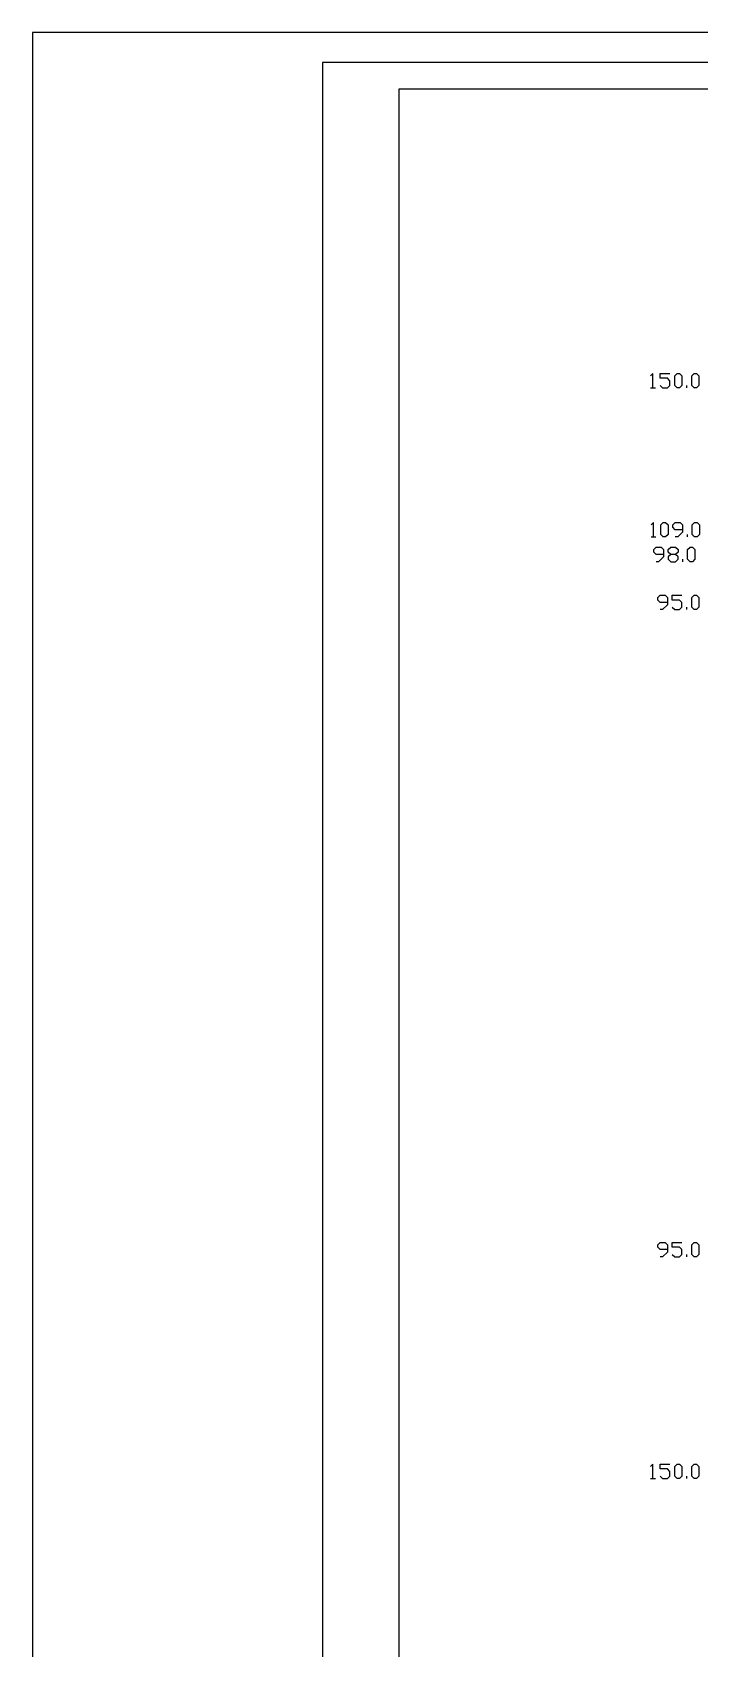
# Model space of a CAD drawing. Header units: inches. Extents: x 0 to 325, y 148 to 354.
# Drawn here: x 0.1 to 45, y 245.2 to 353.8 of the extents above; entities that cross this region are included whole.
import ezdxf

# ---------------------------------------------------------------- set-up
doc = ezdxf.new("R2010")
doc.units = ezdxf.units.IN
doc.header["$MEASUREMENT"] = 0

# ---------------------------------------------------------------- blocks, each defined once
blk = doc.blocks.new('AHH1270-500010_3')
at = {"transparency": 33554687}
for points in [[(0.12, 147.95), (324.53, 147.95), (324.53, 353.81), (0.12, 353.81), (0.12, 147.95)], [(19.61, 149.97), (304.51, 149.97), (304.51, 351.79), (19.61, 351.79), (19.61, 149.97)], [(24.78, 151.73), (24.78, 350.02)], [(24.78, 350.02), (302.74, 350.02), (302.74, 151.73)]]:
    blk.add_lwpolyline(points, dxfattribs=at)
at = {"color": 1, "transparency": 33554687}
for points in [[(41.83, 329.92), (41.83, 330.9), (41.67, 330.74)], [(42.32, 330.09), (42.48, 329.92), (42.81, 329.92), (42.97, 330.09), (42.97, 330.41), (42.81, 330.58), (42.32, 330.58), (42.32, 330.9), (42.97, 330.9)], [(43.46, 329.92), (43.29, 330.09), (43.29, 330.74), (43.46, 330.9), (43.62, 330.9), (43.78, 330.74), (43.78, 330.09), (43.62, 329.92), (43.46, 329.92)], [(44.6, 329.92), (44.44, 330.09), (44.44, 330.74), (44.6, 330.9), (44.76, 330.9), (44.92, 330.74), (44.92, 330.09), (44.76, 329.92), (44.6, 329.92)], [(41.67, 329.92), (41.99, 329.92)], [(44.11, 329.92), (44.11, 330.09)], [(41.86, 319.91), (41.86, 320.88), (41.7, 320.72)], [(42.51, 319.91), (42.35, 320.07), (42.35, 320.72), (42.51, 320.88), (42.67, 320.88), (42.84, 320.72), (42.84, 320.07), (42.67, 319.91), (42.51, 319.91)], [(43.82, 320.4), (43.33, 320.4), (43.16, 320.56), (43.16, 320.72), (43.33, 320.88), (43.65, 320.88), (43.82, 320.72), (43.82, 320.24), (43.49, 319.91), (43.33, 319.91)], [(44.63, 319.91), (44.46, 320.07), (44.46, 320.72), (44.63, 320.88), (44.79, 320.88), (44.96, 320.72), (44.96, 320.07), (44.79, 319.91), (44.63, 319.91)], [(41.7, 319.91), (42.02, 319.91)], [(44.14, 319.91), (44.14, 320.07)], [(42.54, 318.73), (42.05, 318.73), (41.89, 318.9), (41.89, 319.06), (42.05, 319.23), (42.37, 319.23), (42.54, 319.06), (42.54, 318.57), (42.21, 318.25), (42.05, 318.25)], [(43.02, 318.25), (43.35, 318.25), (43.52, 318.41), (43.52, 318.57), (43.35, 318.73), (43.02, 318.73), (42.86, 318.9), (42.86, 319.06), (43.02, 319.23), (43.35, 319.23), (43.52, 319.06), (43.52, 318.9), (43.35, 318.73)], [(43.02, 318.73), (42.86, 318.57), (42.86, 318.41), (43.02, 318.25)], [(43.84, 318.25), (43.84, 318.41)], [(44.33, 318.25), (44.16, 318.41), (44.16, 319.06), (44.33, 319.23), (44.49, 319.23), (44.65, 319.06), (44.65, 318.41), (44.49, 318.25), (44.33, 318.25)], [(42.81, 315.51), (42.32, 315.51), (42.15, 315.67), (42.15, 315.84), (42.32, 316), (42.64, 316), (42.81, 315.84), (42.81, 315.35), (42.48, 315.03), (42.32, 315.03)], [(43.13, 315.19), (43.29, 315.03), (43.62, 315.03), (43.78, 315.19), (43.78, 315.51), (43.62, 315.67), (43.13, 315.67), (43.13, 316), (43.78, 316)], [(44.6, 315.03), (44.44, 315.19), (44.44, 315.84), (44.6, 316), (44.76, 316), (44.92, 315.84), (44.92, 315.19), (44.76, 315.03), (44.6, 315.03)], [(44.11, 315.03), (44.11, 315.19)], [(42.81, 272.04), (42.32, 272.04), (42.15, 272.2), (42.15, 272.36), (42.32, 272.52), (42.64, 272.52), (42.81, 272.36), (42.81, 271.87), (42.48, 271.54), (42.32, 271.54)], [(43.13, 271.71), (43.29, 271.54), (43.62, 271.54), (43.78, 271.71), (43.78, 272.04), (43.62, 272.2), (43.13, 272.2), (43.13, 272.52), (43.78, 272.52)], [(44.11, 271.54), (44.11, 271.71)], [(44.6, 271.54), (44.44, 271.71), (44.44, 272.36), (44.6, 272.52), (44.76, 272.52), (44.92, 272.36), (44.92, 271.71), (44.76, 271.54), (44.6, 271.54)], [(41.83, 256.65), (41.83, 257.63), (41.67, 257.46)], [(42.32, 256.81), (42.48, 256.65), (42.81, 256.65), (42.97, 256.81), (42.97, 257.13), (42.81, 257.3), (42.32, 257.3), (42.32, 257.63), (42.97, 257.63)], [(43.46, 256.65), (43.29, 256.81), (43.29, 257.46), (43.46, 257.63), (43.62, 257.63), (43.78, 257.46), (43.78, 256.81), (43.62, 256.65), (43.46, 256.65)], [(44.6, 256.65), (44.44, 256.81), (44.44, 257.46), (44.6, 257.63), (44.76, 257.63), (44.92, 257.46), (44.92, 256.81), (44.76, 256.65), (44.6, 256.65)], [(41.67, 256.65), (41.99, 256.65)], [(44.11, 256.65), (44.11, 256.81)]]:
    blk.add_lwpolyline(points, dxfattribs=at)

msp = doc.modelspace()

# ---------------------------------------------------------------- block references
msp.add_blockref('AHH1270-500010_3', (0, 0))

doc.saveas('drawing.dxf')
